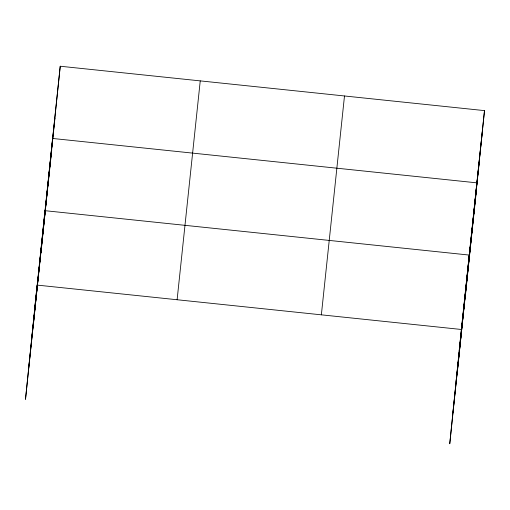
<?xml version="1.0" encoding="UTF-8"?>
<svg xmlns="http://www.w3.org/2000/svg" width="510" height="510" viewBox="0 0 510 510"><rect width="100%" height="100%" fill="white"/><g stroke="black" fill="none" stroke-linecap="round" stroke-linejoin="round"><path stroke-width="0.76" d="M33.36 324.966L44.969 210.681L469.238 255.07L457.629 369.355M40.998 252.743L52.6 138.459L476.869 182.848L465.26 297.132M60.237 66.236L25.5 399.381L37.109 285.096L461.371 329.479L449.763 443.764L484.5 110.619L60.237 66.236L34.954 306.28M31.837 337.002L54.959 118.141M28.624 368.653L51.746 149.8M177.117 299.74L200.245 80.886M321.364 314.836L344.492 95.976M461.371 329.479L484.5 110.619M459.223 350.663L482.345 131.809M456.099 381.391L479.228 162.531M452.886 413.043L476.015 194.183"/></g></svg>
